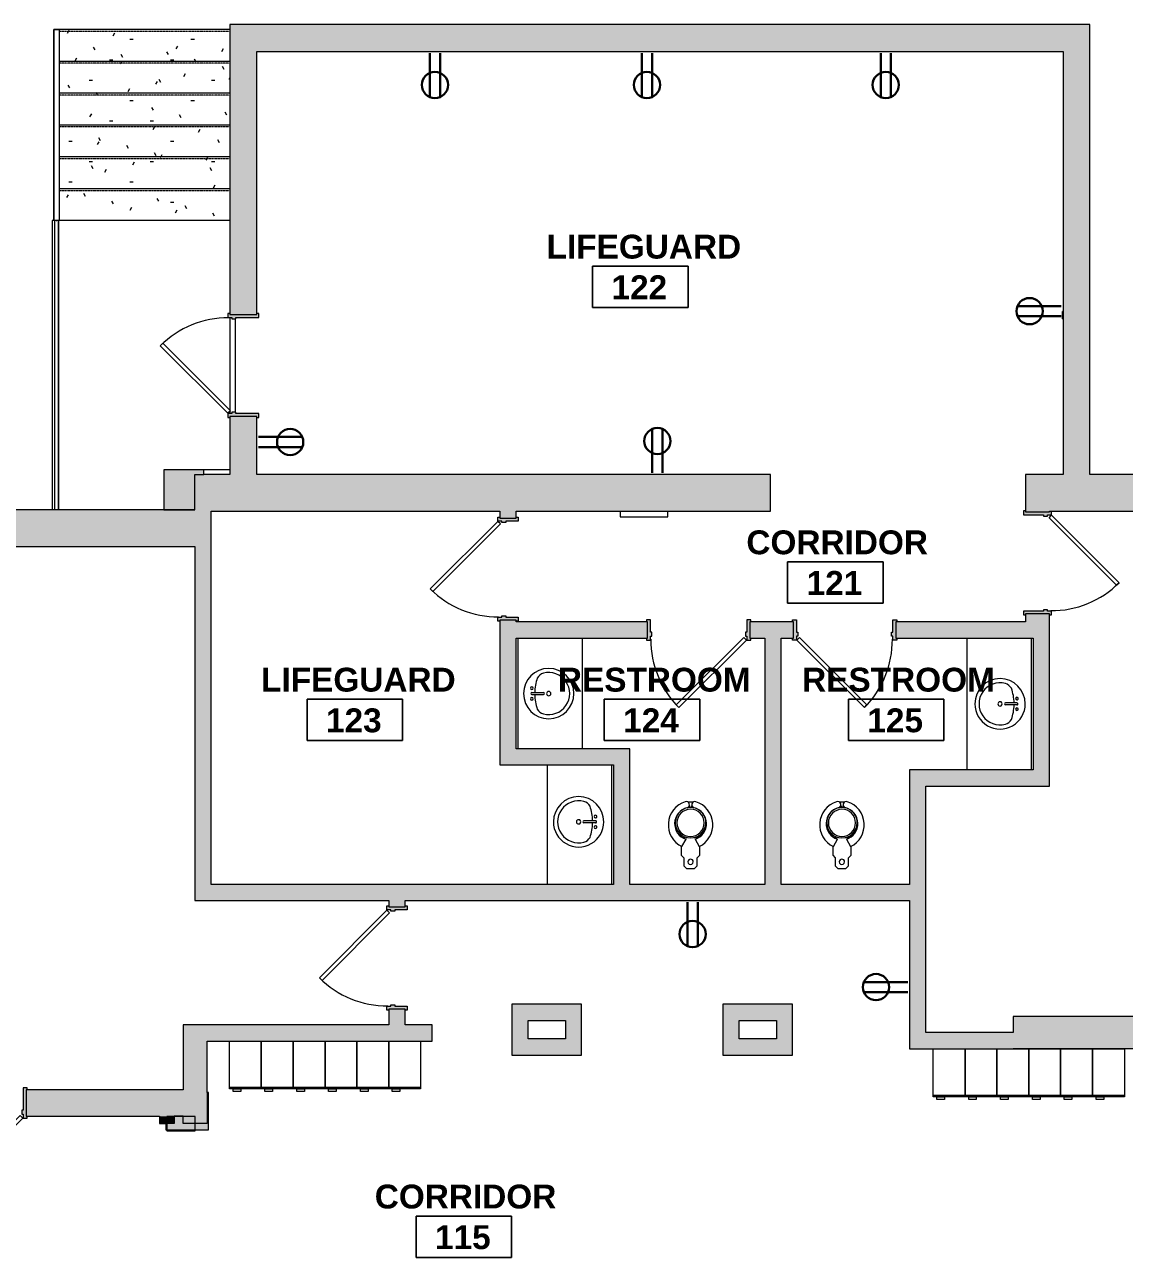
# Model space of a CAD drawing. Header units: inches. Extents: x -1569 to 1282, y -721 to 887.
# Drawn here: x -285.4 to 129, y 155.3 to 619.9 of the extents above; entities that cross this region are included whole.
import ezdxf

# ---------------------------------------------------------------- set-up
doc = ezdxf.new("R2010")
doc.units = ezdxf.units.IN
doc.header["$MEASUREMENT"] = 0
doc.linetypes.add('Overhead 1_16_', pattern=[0.101562, 0.0625, -0.039062])
for name, color, linetype, lineweight in [('A-ANNO-NOTE', 131, 'Continuous', 13), ('A-AREA-IDEN', 2, 'Continuous', 9), ('A-DOOR', 31, 'Continuous', 13), ('A-FLOR', 192, 'Continuous', 13), ('A-FLOR-HRAL', 11, 'Continuous', 13), ('A-WALL', 113, 'Continuous', 13), ('A-WALL-PATT', 111, 'Continuous', 13), ('E-ELEC-FIXT', 91, 'Continuous', 13), ('I-WALL', 2, 'Continuous', 13), ('M-EQPM', 50, 'Continuous', 13), ('P-SANR-FIXT', 6, 'Continuous', 13), ('Q-CASE', 31, 'Continuous', 13), ('Q-SPCQ', 91, 'Continuous', 13), ('S-STRS', 31, 'Continuous', 13)]:
    doc.layers.add(name, color=color, linetype=linetype, lineweight=lineweight)
doc.styles.add('Swis721 Lt BT_B', font='', dxfattribs={"height": 9})
doc.styles.get('Swis721 Lt BT_B').set_extended_font_data('Swis721 Lt BT', bold=True)
pattern_1 = [(0, (0, 0), (30.72, 7.68), [1.267, -21.773, 1.267, -21.773, -122.88]), (0, (0, 0), (30.72, 7.68), [-46.08, 1.267, -44.813, 1.267, -21.773, -53.76]), (0, (0, 0), (30.72, 7.68), [-115.2, 1.267, -14.093, 1.267, -37.133]), (120, (11.52, 3.84), (-22.011075, 22.7643), [1.267, -21.773, 1.267, -21.773, -122.88]), (120, (11.52, 3.84), (-22.011075, 22.7643), [-46.08, 1.267, -44.813, 1.267, -21.773, -53.76]), (120, (11.52, 3.84), (-22.011075, 22.7643), [-115.2, 1.267, -14.093, 1.267, -37.133]), (240, (15.36, 19.2), (-8.708925, -30.4443), [1.267, -21.773, 1.267, -21.773, -122.88]), (240, (15.36, 19.2), (-8.708925, -30.4443), [-46.08, 1.267, -44.813, 1.267, -21.773, -53.76]), (240, (15.36, 19.2), (-8.708925, -30.4443), [-115.2, 1.267, -14.093, 1.267, -37.133])]

# ---------------------------------------------------------------- blocks, each defined once
blk = doc.blocks.new('Door - Single - Solid Door 36_ x 84_-7219896-FIRST FLOOR POWER _ SIGNAL')
at = {"layer": 'A-DOOR'}
h = blk.add_hatch(color=250, dxfattribs=at)
h.paths.add_polyline_path([(-14.13, 5.78), (-15.63, 5.78), (-15.63, 5.03), (-15.26, 5.03), (-15.26, -4.85), (-15.63, -4.85), (-15.63, -5.6), (-14.13, -5.6), (-14.13, 2.78), (-13.63, 2.78), (-13.63, 4.28), (-14.13, 4.28), (-14.13, 5.03)], flags=0)
h.paths.add_polyline_path([(23.24, 5.78), (22.12, 5.78), (22.12, 4.28), (21.62, 4.28), (21.62, 2.78), (22.12, 2.78), (22.12, -5.6), (23.62, -5.6), (23.62, -4.85), (23.24, -4.85), (23.24, 5.03), (23.62, 5.03), (23.62, 5.78)], flags=0)
at = {"layer": 'A-DOOR', "color": 8, "lineweight": 20}
for p, q in [((-14.01, 5.78), (11.45, 31.23)), ((12.42, 30.26), (-13.03, 4.8)), ((11.45, 31.23), (12.42, 30.26)), ((-15.63, 5.78), (-15.63, 5.03)), ((-14.13, 5.78), (-15.63, 5.78)), ((-14.13, 4.28), (-14.13, 5.78)), ((-13.03, 4.8), (-14.01, 5.78)), ((23.62, 5.78), (22.12, 5.78)), ((22.12, 5.78), (22.12, 4.28)), ((23.62, 5.03), (23.62, 5.78)), ((-13.63, 4.28), (-14.13, 4.28)), ((-14.13, -5.6), (-14.13, 2.78)), ((-14.13, 2.78), (-13.63, 2.78)), ((-13.63, 2.78), (-13.63, 4.28)), ((22.12, 4.28), (21.62, 4.28)), ((21.62, 4.28), (21.62, 2.78)), ((21.62, 2.78), (22.12, 2.78)), ((22.12, 2.78), (22.12, -5.6)), ((-15.63, -4.85), (-15.63, -5.6)), ((-15.63, -5.6), (-14.13, -5.6)), ((22.12, -5.6), (23.62, -5.6)), ((23.62, -5.6), (23.62, -4.85))]:
    blk.add_line(p, q, dxfattribs=at)
at = {"layer": 'A-DOOR', "lineweight": 9}
blk.add_arc((-14.01, 5.78), 36, 359.5, 45, dxfattribs=at)
blk = doc.blocks.new('Door - Single - Solid Door 36_ x 84_-7220487-FIRST FLOOR POWER _ SIGNAL')
at = {"layer": 'A-DOOR'}
h = blk.add_hatch(color=250, dxfattribs=at)
h.paths.add_polyline_path([(23.62, -3.9), (23.62, -3.15), (23.24, -3.15), (23.24, 2.97), (23.62, 2.97), (23.62, 3.72), (22.12, 3.72), (22.12, -0.9), (21.62, -0.9), (21.62, -2.4), (22.12, -2.4), (22.12, -3.9), (23.24, -3.9)], flags=0)
h.paths.add_polyline_path([(-13.63, -0.9), (-14.13, -0.9), (-14.13, 3.72), (-15.63, 3.72), (-15.63, 2.97), (-15.26, 2.97), (-15.26, -3.15), (-15.63, -3.15), (-15.63, -3.9), (-14.13, -3.9), (-14.13, -2.4), (-13.63, -2.4)], flags=0)
at = {"layer": 'A-DOOR', "color": 8, "lineweight": 20}
for p, q in [((-15.63, 3.72), (-14.13, 3.72)), ((-15.63, 2.97), (-15.63, 3.72)), ((-14.13, 3.72), (-14.13, -0.9)), ((22.12, 3.72), (23.62, 3.72)), ((22.12, -0.9), (22.12, 3.72)), ((23.62, 3.72), (23.62, 2.97)), ((-15.63, -3.9), (-15.63, -3.15)), ((-14.13, -3.9), (-15.63, -3.9)), ((-14.13, -0.9), (-13.63, -0.9)), ((-14.13, -2.4), (-14.13, -3.9)), ((-13.63, -2.4), (-14.13, -2.4)), ((-13.03, -2.93), (-14.01, -3.9)), ((-14.01, -3.9), (11.45, -29.36)), ((-13.63, -0.9), (-13.63, -2.4)), ((12.42, -28.38), (-13.03, -2.93)), ((21.62, -0.9), (22.12, -0.9)), ((21.62, -2.4), (21.62, -0.9)), ((22.12, -2.4), (21.62, -2.4)), ((22.12, -3.9), (22.12, -2.4)), ((23.62, -3.9), (22.12, -3.9)), ((23.62, -3.15), (23.62, -3.9)), ((11.45, -29.36), (12.42, -28.38))]:
    blk.add_line(p, q, dxfattribs=at)
at = {"layer": 'A-DOOR', "lineweight": 9}
blk.add_arc((-14.01, -3.9), 36, 315, 0.5, dxfattribs=at)
blk = doc.blocks.new('Door - Single - Solid Door 36_ x 84_-7220078-FIRST FLOOR POWER _ SIGNAL')
at = {"layer": 'A-DOOR'}
h = blk.add_hatch(color=250, dxfattribs=at)
h.paths.add_polyline_path([(-15.63, 3.15), (-15.26, 3.15), (-15.26, -2.97), (-15.63, -2.97), (-15.63, -3.72), (-14.13, -3.72), (-14.13, 0.9), (-13.63, 0.9), (-13.63, 2.4), (-14.13, 2.4), (-14.13, 3.9), (-15.63, 3.9)], flags=0)
h.paths.add_polyline_path([(21.62, 2.4), (21.62, 0.9), (22.12, 0.9), (22.12, -3.72), (23.62, -3.72), (23.62, -2.97), (23.24, -2.97), (23.24, 3.15), (23.62, 3.15), (23.62, 3.9), (22.12, 3.9), (22.12, 2.4)], flags=0)
at = {"layer": 'A-DOOR', "color": 8, "lineweight": 20}
for p, q in [((-14.01, 3.9), (11.45, 29.36)), ((12.42, 28.38), (-13.03, 2.93)), ((11.45, 29.36), (12.42, 28.38)), ((-15.63, 3.9), (-15.63, 3.15)), ((-14.13, 3.9), (-15.63, 3.9)), ((-14.13, 2.4), (-14.13, 3.9)), ((-13.63, 2.4), (-14.13, 2.4)), ((-14.13, -3.72), (-14.13, 0.9)), ((-14.13, 0.9), (-13.63, 0.9)), ((-13.03, 2.93), (-14.01, 3.9)), ((-13.63, 0.9), (-13.63, 2.4)), ((22.12, 2.4), (21.62, 2.4)), ((21.62, 2.4), (21.62, 0.9)), ((21.62, 0.9), (22.12, 0.9)), ((23.62, 3.9), (22.12, 3.9)), ((22.12, 3.9), (22.12, 2.4)), ((22.12, 0.9), (22.12, -3.72)), ((23.62, 3.15), (23.62, 3.9)), ((-15.63, -2.97), (-15.63, -3.72)), ((-15.63, -3.72), (-14.13, -3.72)), ((22.12, -3.72), (23.62, -3.72)), ((23.62, -3.72), (23.62, -2.97))]:
    blk.add_line(p, q, dxfattribs=at)
at = {"layer": 'A-DOOR', "lineweight": 9}
blk.add_arc((-14.01, 3.9), 36, 359.5, 45, dxfattribs=at)
blk = doc.blocks.new('Door - Single - Solid Door 36_ x 84_-7220308-FIRST FLOOR POWER _ SIGNAL')
at = {"layer": 'A-DOOR'}
h = blk.add_hatch(color=250, dxfattribs=at)
h.paths.add_polyline_path([(23.62, 2.97), (23.62, 3.72), (22.12, 3.72), (22.12, -0.9), (21.62, -0.9), (21.62, -2.4), (22.12, -2.4), (22.12, -3.9), (23.62, -3.9), (23.62, -3.15), (23.24, -3.15), (23.24, 2.97)], flags=0)
h.paths.add_polyline_path([(-13.63, -2.4), (-13.63, -0.9), (-14.13, -0.9), (-14.13, 3.72), (-15.63, 3.72), (-15.63, 2.97), (-15.26, 2.97), (-15.26, -3.15), (-15.63, -3.15), (-15.63, -3.9), (-14.13, -3.9), (-14.13, -2.4)], flags=0)
at = {"layer": 'A-DOOR', "color": 8, "lineweight": 20}
for p, q in [((-15.63, 3.72), (-14.13, 3.72)), ((-15.63, 2.97), (-15.63, 3.72)), ((-14.13, 3.72), (-14.13, -0.9)), ((22.12, 3.72), (23.62, 3.72)), ((22.12, -0.9), (22.12, 3.72)), ((23.62, 3.72), (23.62, 2.97)), ((-15.63, -3.9), (-15.63, -3.15)), ((-14.13, -3.9), (-15.63, -3.9)), ((-14.13, -0.9), (-13.63, -0.9)), ((-14.13, -2.4), (-14.13, -3.9)), ((-13.63, -2.4), (-14.13, -2.4)), ((-13.03, -2.93), (-14.01, -3.9)), ((-14.01, -3.9), (11.45, -29.36)), ((-13.63, -0.9), (-13.63, -2.4)), ((12.42, -28.38), (-13.03, -2.93)), ((21.62, -0.9), (22.12, -0.9)), ((21.62, -2.4), (21.62, -0.9)), ((22.12, -2.4), (21.62, -2.4)), ((22.12, -3.9), (22.12, -2.4)), ((23.62, -3.9), (22.12, -3.9)), ((23.62, -3.15), (23.62, -3.9)), ((11.45, -29.36), (12.42, -28.38))]:
    blk.add_line(p, q, dxfattribs=at)
at = {"layer": 'A-DOOR', "lineweight": 9}
blk.add_arc((-14.01, -3.9), 36, 315, 0.5, dxfattribs=at)
blk = doc.blocks.new('Water Closet - Flush Valve - Floor Mounted - Private - Flushing Greater than 1_6 gpf-6857337-FIRST FLOOR POWER _ SIGNAL')
at = {"layer": 'P-SANR-FIXT', "lineweight": 9}
for p, q in [((-2.5, -4), (-3.5, -5)), ((-1.5, 0), (-2.5, -1)), ((-2.5, -1), (-2.5, -4)), ((1.5, 0), (-1.5, 0)), ((2.5, -1), (1.5, 0)), ((2.5, -4), (2.5, -1)), ((3.5, -5), (2.5, -4)), ((-3.5, -5), (-3.5, -8.38)), ((-1.69, -11.06), (-3.25, -8.22)), ((3.25, -8.22), (1.69, -11.06)), ((3.5, -8.38), (3.5, -5))]:
    blk.add_line(p, q, dxfattribs=at)
at = {"layer": 'P-SANR-FIXT', "lineweight": 9, "flags": 128}
for points in [[(-4.38, -12.79), (-4.22, -12.64), (-4.03, -12.48), (-3.84, -12.32), (-3.64, -12.17), (-3.43, -12.03), (-3.22, -11.89), (-3.01, -11.77), (-2.78, -11.65), (-2.56, -11.55), (-2.33, -11.45), (-2.09, -11.36), (-2, -11.33)], [(2, -11.33), (2.24, -11.41), (2.47, -11.51), (2.69, -11.61), (2.92, -11.72), (3.14, -11.84), (3.35, -11.97), (3.56, -12.11), (3.76, -12.26), (3.96, -12.41), (4.15, -12.57), (4.33, -12.74), (4.38, -12.8)], [(-0.2, -23.5), (-0.25, -23.5), (-0.5, -23.48), (-0.56, -23.47)], [(0.56, -23.47), (0.35, -23.49), (0.1, -23.5)]]:
    blk.add_lwpolyline(points, dxfattribs=at)
at = {"layer": 'P-SANR-FIXT', "lineweight": 9}
for centre, radius, start, end in [((0, -2.5), 1, 360, 180), ((0, -2.5), 1, 180, 360), ((0.74, -16.45), 9.14, 115.8609, 252.5741), ((-0.74, -16.45), 9.14, 287.4259, 64.1391), ((0.1, -16.91), 6.11, 106.9633, 257.0367), ((0, -17.25), 5.75, 0, 180), ((0, -17.19), 5.13, 90, 270), ((0, -17.25), 5.75, 132.2685, 137.754), ((0, -17.25), 5.75, 118.1189, 123.4335), ((0, -17.25), 5.75, 104.0429, 108.5788), ((0, -17.19), 5.12, 270, 90), ((-0.1, -16.91), 6.11, 282.9633, 73.0367), ((0, -17.25), 5.75, 71.4212, 75.9571), ((0, -17.25), 5.75, 56.5665, 61.8811), ((0, -17.25), 5.75, 42.246, 47.7315), ((0, -17.25), 5.75, 180, 238.3584), ((0, -17.25), 5.75, 161.4419, 165.9707), ((0, -17.25), 5.75, 146.5915, 151.9011), ((0, -17.25), 5.75, 301.6416, 0), ((0, -17.25), 5.75, 28.0989, 33.4085), ((0, -17.25), 5.75, 14.0293, 18.5581), ((0, -17.25), 5.75, 240.6149, 251.1591), ((-1.64, -24.02), 1.21, 252.5741, 72.5741), ((0, -17.25), 5.75, 255.8551, 284.1449), ((1.64, -24.02), 1.21, 107.4259, 287.4259), ((0, -17.25), 5.75, 288.8409, 299.3851), ((0, -17.25), 7.75, 263.5978, 276.4022)]:
    blk.add_arc(centre, radius, start, end, dxfattribs=at)
blk = doc.blocks.new('Sink Vanity-Round - 19_ x 19_-6857339-FIRST FLOOR POWER _ SIGNAL')
at = {"layer": 'P-SANR-FIXT', "lineweight": 9}
for p, q in [((3.43, 9.73), (3.43, 5.36)), ((4.18, 9.73), (4.18, 5.36))]:
    blk.add_line(p, q, dxfattribs=at)
for centre, radius, start, end in [((3.81, 3.35), 9.5, 90, 270), ((1.81, 9.73), 0.5, 360, 180), ((1.81, 9.73), 0.5, 180, 360), ((3.81, 9.73), 0.375, 360, 180), ((3.81, 3.35), 9.5, 270, 90), ((5.81, 9.73), 0.5, 360, 180), ((5.81, 9.73), 0.5, 180, 360), ((3.81, 3.35), 7.93, 165.3071, 14.6929), ((0.05, 4.11), 4.12, 120.7927, 162.1904), ((3.81, -9.17), 17.81, 91.2067, 109.2086), ((3.81, 5.36), 0.375, 180, 360), ((3.81, -9.17), 17.81, 70.7914, 88.7933), ((7.56, 4.11), 4.12, 17.8096, 59.2073), ((3.81, 3.35), 0.813, 360, 180), ((3.81, 3.35), 0.813, 180, 360)]:
    blk.add_arc(centre, radius, start, end, dxfattribs=at)
blk = doc.blocks.new('Door - Single - Solid Door 36_ x 84_-7220982-FIRST FLOOR POWER _ SIGNAL')
at = {"layer": 'A-DOOR'}
h = blk.add_hatch(color=250, dxfattribs=at)
h.paths.add_polyline_path([(23.62, 5.4), (22.12, 5.4), (22.12, 3.9), (21.62, 3.9), (21.62, 2.4), (22.12, 2.4), (22.12, -5.22), (23.62, -5.22), (23.62, -4.47), (23.24, -4.47), (23.24, 4.65), (23.62, 4.65)], flags=0)
h.paths.add_polyline_path([(-13.63, 2.4), (-13.63, 3.9), (-14.13, 3.9), (-14.13, 5.4), (-15.47, 5.4), (-15.47, 4.65), (-15.26, 4.65), (-15.26, -4.47), (-15.63, -4.47), (-15.63, -5.22), (-14.13, -5.22), (-14.13, 2.4)], flags=0)
at = {"layer": 'A-DOOR', "color": 8, "lineweight": 20}
for p, q in [((-14.01, 5.4), (11.45, 30.86)), ((12.42, 29.88), (-13.03, 4.43)), ((11.45, 30.86), (12.42, 29.88)), ((-14.13, 5.4), (-15.47, 5.4)), ((-14.13, 3.9), (-14.13, 5.4)), ((-13.03, 4.43), (-14.01, 5.4)), ((23.62, 5.4), (22.12, 5.4)), ((22.12, 5.4), (22.12, 3.9)), ((23.62, 4.65), (23.62, 5.4)), ((-13.63, 3.9), (-14.13, 3.9)), ((-14.13, -5.22), (-14.13, 2.4)), ((-14.13, 2.4), (-13.63, 2.4)), ((-13.63, 2.4), (-13.63, 3.9)), ((22.12, 3.9), (21.62, 3.9)), ((21.62, 3.9), (21.62, 2.4)), ((21.62, 2.4), (22.12, 2.4)), ((22.12, 2.4), (22.12, -5.22)), ((-15.63, -4.47), (-15.63, -5.22)), ((23.62, -5.22), (23.62, -4.47)), ((-15.63, -5.22), (-14.13, -5.22)), ((22.12, -5.22), (23.62, -5.22))]:
    blk.add_line(p, q, dxfattribs=at)
at = {"layer": 'A-DOOR', "lineweight": 9}
blk.add_arc((-14.01, 5.4), 36, 359.5, 45, dxfattribs=at)
blk = doc.blocks.new('Top Rail Type - Top Rail_Internal_-6878798-FIRST FLOOR POWER _ SIGNAL')
at = {"layer": 'A-FLOR-HRAL', "lineweight": 9}
for p, q in [((-274.39, 618.11), (-272.39, 618.11)), ((-274.39, 546.11), (-274.39, 618.11)), ((-272.39, 618.11), (-272.39, 546.11)), ((-274.14, 546.11), (-274.39, 546.11)), ((-272.39, 546.11), (-272.64, 546.11))]:
    blk.add_line(p, q, dxfattribs=at)
blk = doc.blocks.new('Top Rail Type - Top Rail_Internal_-V4-FIRST FLOOR POWER _ SIGNAL')
at = {"layer": 'A-FLOR-HRAL', "lineweight": 9}
for p, q in [((-272.39, 618.11), (-274.39, 618.11)), ((-274.39, 618.11), (-274.39, 546.11)), ((-272.39, 618.11), (-272.39, 546.11)), ((-274.14, 546.11), (-274.39, 546.11)), ((-272.39, 546.11), (-272.64, 546.11))]:
    blk.add_line(p, q, dxfattribs=at)
blk = doc.blocks.new('Door - Single - Solid Door 36_ x 84_-7220045-FIRST FLOOR POWER _ SIGNAL')
at = {"layer": 'A-DOOR'}
h = blk.add_hatch(color=250, dxfattribs=at)
h.paths.add_polyline_path([(-15.63, -4.97), (-15.63, -5.72), (-14.13, -5.72), (-14.13, 2.9), (-13.63, 2.9), (-13.63, 4.4), (-14.13, 4.4), (-14.13, 5.9), (-15.63, 5.9), (-15.63, 5.15), (-15.26, 5.15), (-15.26, -4.97)], flags=0)
h.paths.add_polyline_path([(21.62, 4.4), (21.62, 2.9), (22.12, 2.9), (22.12, -5.72), (23.62, -5.72), (23.62, -4.97), (23.24, -4.97), (23.24, 5.15), (23.62, 5.15), (23.62, 5.9), (22.12, 5.9), (22.12, 4.4)], flags=0)
at = {"layer": 'A-DOOR', "color": 8, "lineweight": 20}
for p, q in [((-14.01, 5.9), (11.45, 31.36)), ((12.42, 30.38), (-13.03, 4.93)), ((11.45, 31.36), (12.42, 30.38)), ((-15.63, 5.9), (-15.63, 5.15)), ((-14.13, 5.9), (-15.63, 5.9)), ((-14.13, 4.4), (-14.13, 5.9)), ((-13.03, 4.93), (-14.01, 5.9)), ((23.62, 5.9), (22.12, 5.9)), ((22.12, 5.9), (22.12, 4.4)), ((23.62, 5.15), (23.62, 5.9)), ((-13.63, 4.4), (-14.13, 4.4)), ((-14.13, -5.72), (-14.13, 2.9)), ((-14.13, 2.9), (-13.63, 2.9)), ((-13.63, 2.9), (-13.63, 4.4)), ((22.12, 4.4), (21.62, 4.4)), ((21.62, 4.4), (21.62, 2.9)), ((21.62, 2.9), (22.12, 2.9)), ((22.12, 2.9), (22.12, -5.72)), ((-15.63, -4.97), (-15.63, -5.72)), ((-15.63, -5.72), (-14.13, -5.72)), ((22.12, -5.72), (23.62, -5.72)), ((23.62, -5.72), (23.62, -4.97))]:
    blk.add_line(p, q, dxfattribs=at)
at = {"layer": 'A-DOOR', "lineweight": 9}
blk.add_arc((-14.01, 5.9), 36, 359.5, 45, dxfattribs=at)
blk = doc.blocks.new('PS - Power Device _Wall Base_ - Duplex-4862727-FIRST FLOOR POWER _ SIGNAL')
at = {"layer": 'E-ELEC-FIXT', "lineweight": 9}
for p, q in [((635.77, 41.09), (638.52, 41.09)), ((635.77, 41.09), (635.77, 40.91)), ((638.52, 40.91), (638.52, 41.09))]:
    blk.add_line(p, q, dxfattribs=at)
blk = doc.blocks.new('C-Counter Top - ADJ HEIGHT-6965290-FIRST FLOOR POWER _ SIGNAL')
at = {"layer": 'Q-CASE', "lineweight": 9}
for p, q in [((-47.26, -0.75), (2.49, -0.75)), ((-47.26, -25), (2.49, -25))]:
    blk.add_line(p, q, dxfattribs=at)
blk = doc.blocks.new('C-Counter Top - ADJ HEIGHT-6965923-FIRST FLOOR POWER _ SIGNAL')
at = {"layer": 'Q-CASE', "lineweight": 9}
for p, q in [((-47.26, -0.75), (-5.56, -0.75)), ((-47.26, -25), (-5.56, -25))]:
    blk.add_line(p, q, dxfattribs=at)
blk = doc.blocks.new('C-Counter Top - ADJ HEIGHT-6966129-FIRST FLOOR POWER _ SIGNAL')
at = {"layer": 'Q-CASE', "lineweight": 9}
for p, q in [((-47.26, -0.75), (-2.24, -0.75)), ((-47.26, -25), (-2.24, -25))]:
    blk.add_line(p, q, dxfattribs=at)
blk = doc.blocks.new('Breaker Box - Breaker Box-6967056-FIRST FLOOR POWER _ SIGNAL')
at = {"layer": 'M-EQPM', "lineweight": 9}
for p, q in [((-31.5, 4.75), (-31.5, 2.75)), ((-13.5, 4.75), (-31.5, 4.75)), ((-13.5, 2.75), (-13.5, 4.75)), ((-31.5, 2.75), (-13.5, 2.75))]:
    blk.add_line(p, q, dxfattribs=at)
blk = doc.blocks.new('Top Rail Type - Top Rail_Internal_-7191299-FIRST FLOOR POWER _ SIGNAL')
at = {"layer": 'A-FLOR-HRAL', "lineweight": 9}
for p, q in [((-274.14, 546.11), (-274.14, 437.09)), ((-273.49, 546.11), (-273.3, 546.11)), ((-272.64, 437.09), (-272.64, 546.11))]:
    blk.add_line(p, q, dxfattribs=at)
blk = doc.blocks.new('Top Rail Type - Top Rail_Internal_-V38-FIRST FLOOR POWER _ SIGNAL')
at = {"layer": 'A-FLOR-HRAL', "lineweight": 9}
for p, q in [((-272.64, 546.11), (-274.14, 546.11)), ((-274.14, 546.11), (-274.14, 437.09)), ((-272.64, 546.11), (-272.64, 437.09))]:
    blk.add_line(p, q, dxfattribs=at)
blk = doc.blocks.new('Heavy_Duty_Plastic_Lockers-Salsbury_Industries-42000_Series-1_Wide_Units - 42168-7279714-FIRST FLOOR POWER _ SIGNAL')
at = {"layer": 'Q-SPCQ', "lineweight": 9}
for p, q in [((-5.82, -9), (-5.82, 9)), ((-5.82, 9), (6.18, 9)), ((6.18, 9), (6.18, -9)), ((6.18, -8.5), (-5.82, -8.5)), ((6.18, -9), (-5.82, -9)), ((-4.48, -10), (-4.48, -9)), ((-4.48, -9), (-1.6, -9)), ((-4.48, -10), (-4.48, -9)), ((-4.48, -9), (-1.6, -9)), ((-1.6, -9), (-1.6, -10)), ((-1.6, -9), (-1.6, -10)), ((-1.6, -10), (-4.48, -10)), ((-1.6, -10), (-4.48, -10))]:
    blk.add_line(p, q, dxfattribs=at)
blk = doc.blocks.new('Room Tag - Room Name and Number-3379422-FIRST FLOOR POWER _ SIGNAL')
at = {"layer": 'A-AREA-IDEN'}
for p, q in [((-0.1881, -0.1636), (-0.1881, -0.0018)), ((-0.1881, -0.0018), (0.1869, -0.0018)), ((0.1869, -0.0018), (-0.1881, -0.0018)), ((-0.1881, -0.0018), (-0.1881, -0.1636)), ((0.1869, -0.0018), (0.1869, -0.1636)), ((0.1869, -0.1636), (0.1869, -0.0018)), ((0.1869, -0.1636), (-0.1881, -0.1636)), ((-0.1881, -0.1636), (0.1869, -0.1636))]:
    blk.add_line(p, q, dxfattribs=at)

msp = doc.modelspace()

# ---------------------------------------------------------------- hatches: boundary and pattern name
at = {"layer": 'A-WALL'}
for points in [[(-232.89, 437.11), (-221.2, 437.11), (-221.2, 450.38), (-217.89, 450.38), (-217.89, 452.11), (-232.89, 452.11)], [(-216.16, 203.35), (-216.16, 217.35), (-216.56, 217.35), (-216.56, 205.67), (-225.69, 205.67), (-225.69, 208.48), (-229.06, 208.48), (-229.06, 205.67), (-232.16, 205.67), (-232.16, 203.35)]]:
    msp.add_hatch(color=250, dxfattribs=at).paths.add_polyline_path(points, flags=0)
at = {"layer": 'A-WALL-PATT', "lineweight": 9}
h = msp.add_hatch(color=7, dxfattribs=at)
h.paths.add_polyline_path([(-208.05, 450.38), (-197.93, 450.38), (-197.93, 472.19), (-208.05, 472.19)], flags=0)
h.paths.add_polyline_path([(-208.05, 510.69), (-197.93, 510.69), (-197.93, 619.94), (-208.05, 619.94), (-208.05, 579.33)], flags=0)
for points in [[(105.95, 609.81), (105.95, 619.94), (-197.93, 619.94), (-197.93, 609.81), (38.47, 609.81)], [(105.95, 450.38), (116.07, 450.38), (116.07, 619.94), (105.95, 619.94), (105.95, 476.65)], [(-4.24, 436.5), (-4.24, 450.38), (-221.2, 450.38), (-221.2, 436.5), (-52.95, 436.5)], [(306.91, 436.5), (311.85, 436.5), (311.85, 450.38), (91.76, 450.38), (91.76, 436.5), (221.3, 436.5)], [(-736.37, 423.21), (-221.2, 423.21), (-221.2, 437.09), (-736.37, 437.09), (-736.37, 425.3)], [(-221.2, 289.75), (-215.08, 289.75), (-215.08, 436.5), (-221.2, 436.5), (-221.2, 373.96)], [(-6.44, 295.87), (-0.31, 295.87), (-0.31, 388.73), (-6.44, 388.73), (-6.44, 296.95)], [(100.8, 332.85), (100.8, 388.73), (94.67, 388.73), (94.67, 332.85)], [(-63.5, 340.9), (-63.5, 347.02), (-106.33, 347.02), (-106.33, 340.9)], [(-63.5, 295.87), (-57.37, 295.87), (-57.37, 347.02), (-63.5, 347.02), (-63.5, 322.62)], [(94.67, 332.85), (94.67, 338.98), (48.08, 338.98), (48.08, 332.85), (54.2, 332.85)], [(54.2, 295.87), (54.2, 332.85), (48.08, 332.85), (48.08, 295.87)], [(54.2, 289.75), (54.2, 295.87), (-215.08, 295.87), (-215.08, 289.75), (48.08, 289.75)], [(54.2, 239.97), (54.2, 289.75), (48.08, 289.75), (48.08, 239.97)], [(-81.61, 244.58), (-75.48, 244.58), (-75.48, 250.71), (-101.75, 250.71), (-101.75, 244.58), (-95.63, 244.58)], [(-2.08, 244.58), (4.04, 244.58), (4.04, 250.71), (-22.23, 250.71), (-22.23, 244.58), (-16.1, 244.58)], [(-216.56, 205.67), (-216.56, 242.98), (-225.69, 242.98), (-225.69, 205.67)], [(-144.36, 236.81), (-131.8, 236.81), (-131.8, 242.93), (-216.56, 242.93), (-216.56, 236.81)], [(-95.63, 231.46), (-95.63, 244.58), (-101.75, 244.58), (-101.75, 231.46)], [(-75.48, 237.58), (-75.48, 244.58), (-81.61, 244.58), (-81.61, 237.58)], [(-16.1, 231.46), (-16.1, 244.58), (-22.23, 244.58), (-22.23, 231.46)], [(4.04, 237.58), (4.04, 244.58), (-2.08, 244.58), (-2.08, 237.58)], [(221.3, 234.01), (233.04, 234.01), (233.04, 246.01), (87.19, 246.01), (87.19, 234.01)], [(-95.63, 231.46), (-75.48, 231.46), (-75.48, 237.58), (-95.63, 237.58)], [(-16.1, 231.46), (4.04, 231.46), (4.04, 237.58), (-16.1, 237.58)], [(87.19, 233.85), (87.19, 239.97), (48.08, 239.97), (48.08, 233.85)], [(-229.06, 205.67), (-229.06, 208.48), (-234.56, 208.48), (-234.56, 205.67)], [(-221.12, 202.92), (-221.12, 208.42), (-231.81, 208.42), (-231.81, 202.92)]]:
    msp.add_hatch(color=7, dxfattribs=at).paths.add_polyline_path(points, flags=0)
h = msp.add_hatch(color=7, dxfattribs=at)
h.paths.add_polyline_path([(-100.2, 347.02), (-100.2, 395.44), (-106.33, 395.44), (-106.33, 347.02)], flags=0)
h.paths.add_polyline_path([(-100.2, 433.94), (-100.2, 436.5), (-106.33, 436.5), (-106.33, 433.94)], flags=0)
h = msp.add_hatch(color=7, dxfattribs=at)
h.paths.add_polyline_path([(91.76, 394.85), (100.88, 394.85), (100.88, 397.79), (91.76, 397.79)], flags=0)
h.paths.add_polyline_path([(100.88, 436.29), (100.88, 436.5), (91.76, 436.5), (91.76, 436.29)], flags=0)
h = msp.add_hatch(color=7, dxfattribs=at)
h.paths.add_polyline_path([(94.67, 388.73), (100.8, 388.73), (100.8, 394.85), (42.88, 394.85), (42.88, 388.73)], flags=0)
h.paths.add_polyline_path([(-12.12, 388.73), (4.38, 388.73), (4.38, 394.85), (-12.12, 394.85)], flags=0)
h.paths.add_polyline_path([(-50.62, 388.73), (-50.62, 394.85), (-100.2, 394.85), (-100.2, 388.73), (-52.95, 388.73)], flags=0)
h = msp.add_hatch(color=7, dxfattribs=at)
h.paths.add_polyline_path([(-148.1, 242.93), (-141.97, 242.93), (-141.97, 248.84), (-148.1, 248.84)], flags=0)
h.paths.add_polyline_path([(-141.97, 287.34), (-141.97, 289.75), (-148.1, 289.75), (-148.1, 287.34), (-144.36, 287.34)], flags=0)
h = msp.add_hatch(color=7, dxfattribs=at)
h.paths.add_polyline_path([(-229.06, 208.48), (-225.69, 208.48), (-225.69, 218.36), (-284.81, 218.36), (-284.81, 208.48), (-234.56, 208.48)], flags=0)
h.paths.add_polyline_path([(-327.19, 208.48), (-323.31, 208.48), (-323.31, 218.36), (-1021.45, 218.36), (-1021.45, 208.48), (-510.02, 208.48)], flags=0)
at = {"layer": 'S-STRS', "lineweight": 9}
h = msp.add_hatch(dxfattribs=at)
h.set_pattern_fill('FP_4', color=256, style=0, pattern_type=2)
h.set_pattern_definition(pattern_1)
h.paths.add_polyline_path([(-272.39, 606.11), (-208.05, 606.11), (-208.05, 618.11), (-272.39, 618.11), (-272.39, 609.81)], flags=0)
h = msp.add_hatch(dxfattribs=at)
h.set_pattern_fill('FP_4', color=256, style=0, pattern_type=2)
h.set_pattern_definition(pattern_1)
h.paths.add_polyline_path([(-272.39, 594.11), (-208.05, 594.11), (-208.05, 606.11), (-272.39, 606.11)], flags=0)
h = msp.add_hatch(dxfattribs=at)
h.set_pattern_fill('FP_4', color=256, style=0, pattern_type=2)
h.set_pattern_definition(pattern_1)
h.paths.add_polyline_path([(-272.39, 582.11), (-208.05, 582.11), (-208.05, 594.11), (-272.39, 594.11)], flags=0)
h = msp.add_hatch(dxfattribs=at)
h.set_pattern_fill('FP_4', color=256, style=0, pattern_type=2)
h.set_pattern_definition(pattern_1)
h.paths.add_polyline_path([(-272.39, 570.11), (-208.05, 570.11), (-208.05, 582.11), (-272.39, 582.11), (-272.39, 579.33)], flags=0)
h = msp.add_hatch(dxfattribs=at)
h.set_pattern_fill('FP_4', color=256, style=0, pattern_type=2)
h.set_pattern_definition(pattern_1)
h.paths.add_polyline_path([(-272.39, 558.11), (-208.05, 558.11), (-208.05, 570.11), (-272.39, 570.11)], flags=0)
h = msp.add_hatch(dxfattribs=at)
h.set_pattern_fill('FP_4', color=256, style=0, pattern_type=2)
h.set_pattern_definition(pattern_1)
h.paths.add_polyline_path([(-272.39, 546.11), (-208.05, 546.11), (-208.05, 558.11), (-272.39, 558.11)], flags=0)

# ---------------------------------------------------------------- linework, layer by layer
at = {"layer": 'A-ANNO-NOTE', "lineweight": 30}
for p, q in [((-132.67, 609.16), (-132.67, 592.63)), ((-128.84, 609.16), (-128.84, 592.63)), ((-128.84, 609.16), (-128.84, 592.63)), ((-52.78, 609.16), (-52.78, 592.63)), ((-48.95, 609.16), (-48.95, 592.63)), ((-48.95, 609.16), (-48.95, 592.63)), ((37.22, 609.16), (37.22, 592.63)), ((41.05, 609.16), (41.05, 592.63)), ((41.05, 609.16), (41.05, 592.63)), ((105.29, 513.85), (88.77, 513.85)), ((105.29, 510.01), (88.77, 510.01)), ((105.29, 510.01), (88.77, 510.01)), ((-48.86, 451.03), (-48.86, 467.56)), ((-48.86, 451.03), (-48.86, 467.56)), ((-45.03, 451.03), (-45.03, 467.56)), ((-197.28, 464.53), (-180.75, 464.53)), ((-197.28, 464.53), (-180.75, 464.53)), ((-197.28, 460.7), (-180.75, 460.7)), ((-35.57, 289.1), (-35.57, 272.57)), ((-31.74, 289.1), (-31.74, 272.57)), ((-31.74, 289.1), (-31.74, 272.57)), ((47.43, 259.05), (30.9, 259.05)), ((47.43, 255.22), (30.9, 255.22)), ((47.43, 255.22), (30.9, 255.22))]:
    msp.add_line(p, q, dxfattribs=at)
for centre in [(-130.76, 597.2), (-50.87, 597.2), (39.13, 597.2), (93.33, 511.93), (-185.31, 462.61), (-46.94, 462.99), (-33.66, 277.13), (35.46, 257.14)]:
    msp.add_circle(centre, 4.95, dxfattribs=at)
at = {"layer": 'A-FLOR'}
for p, q in [((-274.39, 546.11), (-274.96, 546.11)), ((-274.96, 546.11), (-274.96, 437.09)), ((-208.05, 546.11), (-272.39, 546.11)), ((-208.05, 509.56), (-208.05, 474.63)), ((-205.96, 473.81), (-205.96, 509.06)), ((-208.05, 474.19), (-208.05, 473.31)), ((-208.05, 452.09), (-217.89, 452.09))]:
    msp.add_line(p, q, dxfattribs=at)
at = {"layer": 'A-WALL', "color": 8, "lineweight": 20}
for p, q in [((-217.89, 452.11), (-232.89, 452.11)), ((-232.89, 452.11), (-232.89, 437.11)), ((-217.89, 450.38), (-217.89, 452.11)), ((-208.05, 450.38), (-217.89, 450.38)), ((-4.24, 450.38), (-197.93, 450.38)), ((-4.24, 436.5), (-4.24, 450.38)), ((105.95, 450.38), (91.76, 450.38)), ((91.76, 450.38), (91.76, 436.5)), ((199.71, 450.38), (116.07, 450.38)), ((-221.2, 437.09), (-736.37, 437.09)), ((-232.89, 437.11), (-221.2, 437.11)), ((-221.2, 437.11), (-221.2, 437.09)), ((-215.08, 436.5), (-106.33, 436.5)), ((-100.2, 436.5), (-4.24, 436.5)), ((100.88, 436.5), (306.91, 436.5)), ((-750.24, 423.21), (-221.2, 423.21)), ((233.04, 246.01), (87.19, 246.01)), ((87.19, 246.01), (87.19, 239.97)), ((87.19, 234.01), (233.04, 234.01)), ((-225.69, 218.36), (-284.81, 218.36)), ((-284.81, 218.36), (-284.81, 208.48)), ((-216.16, 217.35), (-216.56, 217.35)), ((-216.16, 203.35), (-216.16, 217.35)), ((-284.81, 208.48), (-234.56, 208.48)), ((-232.16, 205.67), (-232.16, 203.35)), ((-232.16, 203.35), (-216.16, 203.35))]:
    msp.add_line(p, q, dxfattribs=at)
at = {"layer": 'A-WALL', "lineweight": 9}
for p, q in [((-221.2, 437.11), (-221.2, 450.38)), ((-221.2, 450.38), (-217.89, 450.38)), ((-216.56, 217.35), (-216.56, 205.67)), ((-229.06, 205.67), (-232.16, 205.67)), ((-225.69, 208.48), (-229.06, 208.48)), ((-229.06, 208.48), (-229.06, 205.67)), ((-225.69, 205.67), (-225.69, 208.48)), ((-216.56, 205.67), (-225.69, 205.67))]:
    msp.add_line(p, q, dxfattribs=at)
at = {"layer": 'I-WALL', "color": 8, "lineweight": 20}
for p, q in [((116.07, 619.94), (-208.05, 619.94)), ((-208.05, 619.94), (-208.05, 510.69)), ((116.07, 450.38), (116.07, 619.94)), ((-197.93, 609.81), (105.95, 609.81)), ((-197.93, 510.69), (-197.93, 609.81)), ((105.95, 609.81), (105.95, 450.38)), ((-208.05, 510.69), (-197.93, 510.69)), ((-208.05, 472.19), (-208.05, 450.38)), ((-197.93, 472.19), (-208.05, 472.19)), ((-197.93, 450.38), (-197.93, 472.19)), ((-215.08, 295.87), (-215.08, 436.5)), ((-106.33, 436.5), (-106.33, 433.94)), ((-106.33, 433.94), (-100.2, 433.94)), ((-100.2, 433.94), (-100.2, 436.5)), ((91.76, 436.5), (91.76, 436.29)), ((91.76, 436.29), (100.88, 436.29)), ((100.88, 436.29), (100.88, 436.5)), ((-221.2, 423.21), (-221.2, 289.75)), ((-100.2, 395.44), (-106.33, 395.44)), ((-106.33, 395.44), (-106.33, 340.9)), ((-100.2, 394.85), (-100.2, 395.44)), ((91.76, 397.79), (91.76, 394.85)), ((100.88, 397.79), (91.76, 397.79)), ((100.88, 394.85), (100.88, 397.79)), ((-50.62, 394.85), (-100.2, 394.85)), ((-50.62, 388.73), (-50.62, 394.85)), ((4.38, 394.85), (-12.12, 394.85)), ((-12.12, 394.85), (-12.12, 388.73)), ((4.38, 388.73), (4.38, 394.85)), ((91.76, 394.85), (42.88, 394.85)), ((42.88, 394.85), (42.88, 388.73)), ((100.8, 332.85), (100.8, 394.85)), ((100.8, 394.85), (100.88, 394.85)), ((-100.2, 347.02), (-100.2, 388.73)), ((-100.2, 388.73), (-50.62, 388.73)), ((-12.12, 388.73), (-6.44, 388.73)), ((-6.44, 388.73), (-6.44, 295.87)), ((-0.31, 388.73), (4.38, 388.73)), ((-0.31, 295.87), (-0.31, 388.73)), ((42.88, 388.73), (94.67, 388.73)), ((94.67, 388.73), (94.67, 338.98)), ((-57.37, 347.02), (-100.2, 347.02)), ((-57.37, 295.87), (-57.37, 347.02)), ((-106.33, 340.9), (-63.5, 340.9)), ((-63.5, 340.9), (-63.5, 295.87)), ((94.67, 338.98), (48.08, 338.98)), ((48.08, 338.98), (48.08, 295.87)), ((54.2, 332.85), (100.8, 332.85)), ((54.2, 239.97), (54.2, 332.85)), ((-63.5, 295.87), (-215.08, 295.87)), ((-6.44, 295.87), (-57.37, 295.87)), ((48.08, 295.87), (-0.31, 295.87)), ((-221.2, 289.75), (-148.1, 289.75)), ((-148.1, 289.75), (-148.1, 287.34)), ((-141.97, 289.75), (48.08, 289.75)), ((-141.97, 287.34), (-141.97, 289.75)), ((48.08, 289.75), (48.08, 233.85)), ((-148.1, 287.34), (-141.97, 287.34)), ((-141.97, 248.84), (-148.1, 248.84)), ((-148.1, 248.84), (-148.1, 242.93)), ((-141.97, 242.93), (-141.97, 248.84)), ((-75.48, 250.71), (-101.75, 250.71)), ((-101.75, 250.71), (-101.75, 231.46)), ((-75.48, 231.46), (-75.48, 250.71)), ((4.04, 250.71), (-22.23, 250.71)), ((-22.23, 250.71), (-22.23, 231.46)), ((4.04, 231.46), (4.04, 250.71)), ((-216.56, 242.98), (-225.69, 242.98)), ((-225.69, 242.98), (-225.69, 218.36)), ((-216.56, 242.93), (-216.56, 242.98)), ((-148.1, 242.93), (-216.56, 242.93)), ((-131.8, 242.93), (-141.97, 242.93)), ((-131.8, 236.81), (-131.8, 242.93)), ((-95.63, 244.58), (-81.61, 244.58)), ((-95.63, 237.58), (-95.63, 244.58)), ((-81.61, 244.58), (-81.61, 237.58)), ((-16.1, 244.58), (-2.08, 244.58)), ((-16.1, 237.58), (-16.1, 244.58)), ((-2.08, 244.58), (-2.08, 237.58)), ((-81.61, 237.58), (-95.63, 237.58)), ((-2.08, 237.58), (-16.1, 237.58)), ((87.19, 239.97), (54.2, 239.97)), ((-216.56, 217.35), (-216.56, 236.81)), ((-216.56, 236.81), (-131.8, 236.81)), ((48.08, 233.85), (87.19, 233.85)), ((87.19, 233.85), (87.19, 234.01)), ((-101.75, 231.46), (-75.48, 231.46)), ((-22.23, 231.46), (4.04, 231.46)), ((-234.56, 208.48), (-234.56, 205.67)), ((-234.56, 205.67), (-232.16, 205.67)), ((-221.12, 208.42), (-231.81, 208.42)), ((-231.81, 208.42), (-231.81, 202.92)), ((-221.12, 202.92), (-221.12, 208.42)), ((-231.81, 202.92), (-221.12, 202.92))]:
    msp.add_line(p, q, dxfattribs=at)
at = {"layer": 'S-STRS', "lineweight": 9}
for p, q in [((-208.05, 618.11), (-272.39, 618.11)), ((-208.05, 606.11), (-272.39, 606.11)), ((-208.05, 594.11), (-272.39, 594.11)), ((-208.05, 582.11), (-272.39, 582.11)), ((-208.05, 570.11), (-272.39, 570.11)), ((-208.05, 558.11), (-272.39, 558.11))]:
    msp.add_line(p, q, dxfattribs=at)
at = {"layer": 'S-STRS', "linetype": 'Overhead 1_16_', "lineweight": 9}
for p, q in [((-208.05, 617.36), (-272.39, 617.36)), ((-208.05, 605.36), (-272.39, 605.36)), ((-208.05, 593.36), (-272.39, 593.36)), ((-208.05, 581.36), (-272.39, 581.36)), ((-208.05, 569.36), (-272.39, 569.36)), ((-208.05, 557.36), (-272.39, 557.36))]:
    msp.add_line(p, q, dxfattribs=at)

# ---------------------------------------------------------------- block references
at = {"layer": 'A-AREA-IDEN', "xscale": 95.99999999999994, "yscale": 95.99999999999994, "zscale": 95.99999999999994}
for p in [(-53.33, 529.05), (20.21, 417.59), (-160.92, 365.81), (-48.92, 365.81), (43.1, 365.81), (-119.84, 170.98)]:
    msp.add_blockref('Room Tag - Room Name and Number-3379422-FIRST FLOOR POWER _ SIGNAL', p, dxfattribs=at)
at = {"layer": 'A-DOOR'}
for name, p, rotation in [('Door - Single - Solid Door 36_ x 84_-7220045-FIRST FLOOR POWER _ SIGNAL', (-202.9, 487.44), 89.99999999999993), ('Door - Single - Solid Door 36_ x 84_-7220487-FIRST FLOOR POWER _ SIGNAL', (-103.17, 418.68), 269.9999999999999), ('Door - Single - Solid Door 36_ x 84_-7220982-FIRST FLOOR POWER _ SIGNAL', (96.23, 421.03), 269.9999999999999), ('Door - Single - Solid Door 36_ x 84_-7220078-FIRST FLOOR POWER _ SIGNAL', (-27.38, 391.88), 180), ('Door - Single - Solid Door 36_ x 84_-7220487-FIRST FLOOR POWER _ SIGNAL', (-144.94, 272.09), 270.0000000000001), ('Door - Single - Solid Door 36_ x 84_-7219896-FIRST FLOOR POWER _ SIGNAL', (-300.07, 213.51), 180)]:
    msp.add_blockref(name, p, dxfattribs=dict(at, rotation=rotation))
msp.add_blockref('Door - Single - Solid Door 36_ x 84_-7220308-FIRST FLOOR POWER _ SIGNAL', (19.63, 391.88), dxfattribs=at)
at = {"layer": 'A-FLOR-HRAL', "lineweight": 9}
for name in ['Top Rail Type - Top Rail_Internal_-6878798-FIRST FLOOR POWER _ SIGNAL', 'Top Rail Type - Top Rail_Internal_-V4-FIRST FLOOR POWER _ SIGNAL', 'Top Rail Type - Top Rail_Internal_-7191299-FIRST FLOOR POWER _ SIGNAL', 'Top Rail Type - Top Rail_Internal_-V38-FIRST FLOOR POWER _ SIGNAL']:
    msp.add_blockref(name, (0, 0), dxfattribs=at)
at = {"layer": 'E-ELEC-FIXT', "lineweight": 9, "rotation": 89.99999999999993}
msp.add_blockref('PS - Power Device _Wall Base_ - Duplex-4862727-FIRST FLOOR POWER _ SIGNAL', (146.85, -126.71), dxfattribs=at)
at = {"layer": 'M-EQPM', "lineweight": 9}
msp.add_blockref('Breaker Box - Breaker Box-6967056-FIRST FLOOR POWER _ SIGNAL', (-29.49, 431.69), dxfattribs=at)
at = {"layer": 'P-SANR-FIXT', "lineweight": 9}
for name, p, rotation in [('Sink Vanity-Round - 19_ x 19_-6857339-FIRST FLOOR POWER _ SIGNAL', (-84.53, 363.98), 89.9999999999999), ('Sink Vanity-Round - 19_ x 19_-6857339-FIRST FLOOR POWER _ SIGNAL', (78.86, 367.72), 269.9999999999997), ('Sink Vanity-Round - 19_ x 19_-6857339-FIRST FLOOR POWER _ SIGNAL', (-79.96, 323.25), 269.9999999999997), ('Water Closet - Flush Valve - Floor Mounted - Private - Flushing Greater than 1_6 gpf-6857337-FIRST FLOOR POWER _ SIGNAL', (-34.42, 301.86), 180), ('Water Closet - Flush Valve - Floor Mounted - Private - Flushing Greater than 1_6 gpf-6857337-FIRST FLOOR POWER _ SIGNAL', (22.63, 301.86), 180)]:
    msp.add_blockref(name, p, dxfattribs=dict(at, rotation=rotation))
at = {"layer": 'Q-CASE', "lineweight": 9}
for name, p, rotation in [('C-Counter Top - ADJ HEIGHT-6965923-FIRST FLOOR POWER _ SIGNAL', (-100.2, 394.29), 90.0000000000001), ('C-Counter Top - ADJ HEIGHT-6965290-FIRST FLOOR POWER _ SIGNAL', (94.67, 341.46), 269.9999999999995), ('C-Counter Top - ADJ HEIGHT-6966129-FIRST FLOOR POWER _ SIGNAL', (-63.5, 293.64), 269.9999999999995)]:
    msp.add_blockref(name, p, dxfattribs=dict(at, rotation=rotation))
at = {"layer": 'Q-SPCQ', "lineweight": 9}
for p in [(-202.37, 227.81), (-190.37, 227.81), (-178.37, 227.81), (-166.37, 227.81), (-154.37, 227.81), (-142.37, 227.81), (62.87, 224.81), (74.87, 224.81), (86.87, 224.81), (98.87, 224.81), (110.87, 224.81), (122.87, 224.81)]:
    msp.add_blockref('Heavy_Duty_Plastic_Lockers-Salsbury_Industries-42000_Series-1_Wide_Units - 42168-7279714-FIRST FLOOR POWER _ SIGNAL', p, dxfattribs=at)

# ---------------------------------------------------------------- texts
at = {"layer": 'A-AREA-IDEN', "char_height": 9, "attachment_point": 1, "style": 'Swis721 Lt BT_B'}
for s, insert, width in [('LIFEGUARD', (-88.69, 540.76), 85.446), ('122', (-64.22, 525.45), 25.452), ('CORRIDOR', (-13.4, 429.3), 81.204), ('121', (9.31, 413.99), 25.452), ('LIFEGUARD', (-196.28, 377.53), 85.446), ('RESTROOM', (-84.42, 377.53), 85.749), ('RESTROOM', (7.61, 377.53), 85.749), ('123', (-171.81, 362.21), 25.452), ('124', (-59.82, 362.21), 25.452), ('125', (32.21, 362.21), 25.452), ('CORRIDOR', (-153.45, 182.69), 81.204), ('115', (-130.73, 167.37), 25.452)]:
    msp.add_mtext(s, dxfattribs=dict(at, insert=insert, width=width))

doc.saveas('drawing.dxf')
